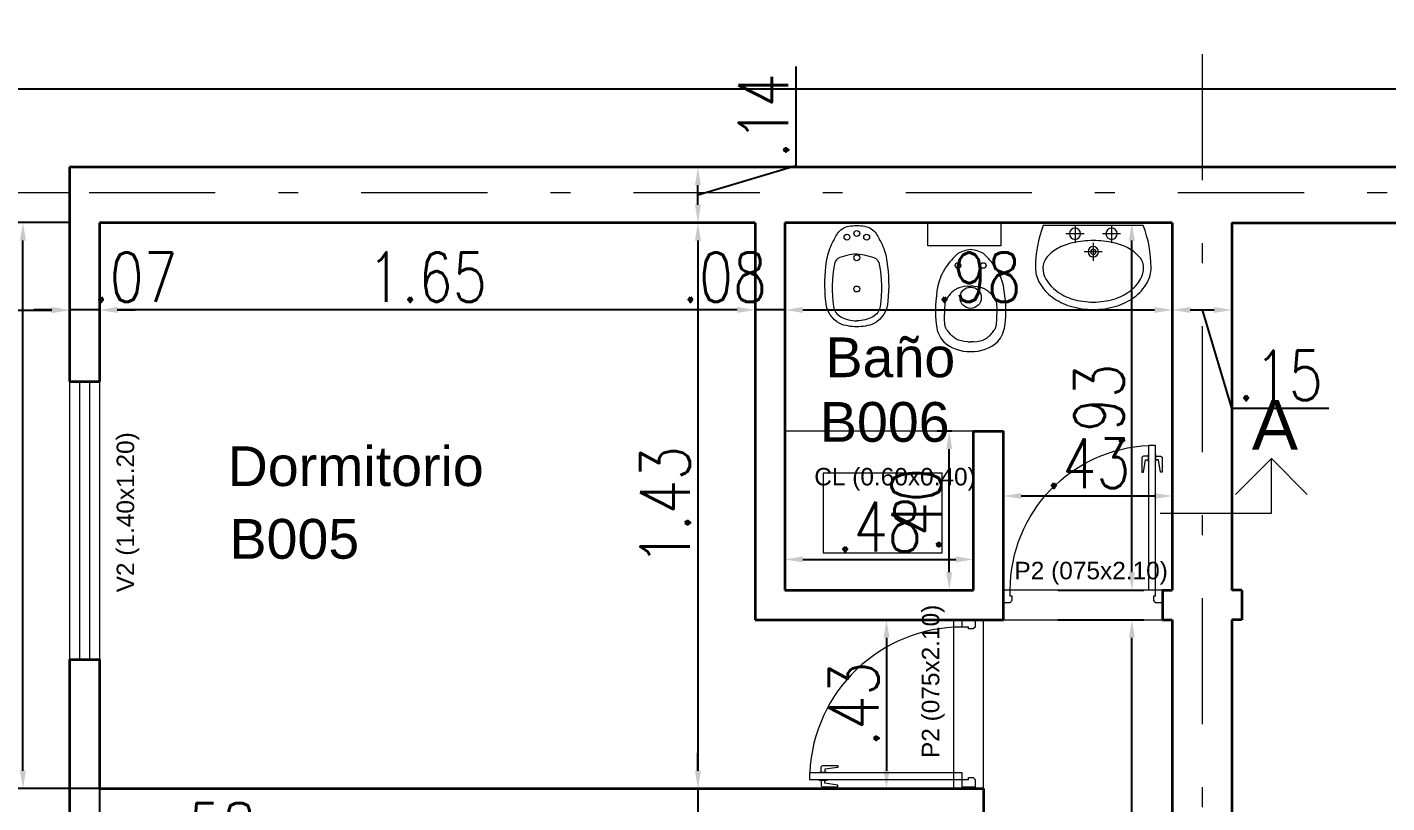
# Model space of a CAD drawing. Header units: millimetres. Extents: x 2761 to 3221, y 1635 to 1962.
# Drawn here: x 2894.13 to 2900.97, y 1924.07 to 1927.98 of the extents above; entities that cross this region are included whole.
import ezdxf
from ezdxf.enums import TextEntityAlignment as Align

# ---------------------------------------------------------------- set-up
doc = ezdxf.new("R2010")
doc.units = ezdxf.units.MM
doc.linetypes.add('DASHDOT', pattern=[25.4, 12.7, -6.35, 0, -6.35])
doc.linetypes.add('DASHED', pattern=[19.05, 12.7, -6.35])
doc.layers.get('Defpoints').update_dxf_attribs({"lineweight": 5})
for name, color, linetype, lineweight in [('Aberturas', 239, 'Continuous', 18), ('Artefacctos', 249, 'Continuous', 20), ('Cotas', 8, 'Continuous', 15), ('Detalles', 3, 'Continuous', 15), ('Ejes', 3, 'DASHDOT', 13), ('Muros', 6, 'Continuous', 50), ('Proyecciones', 249, 'DASHED', 0), ('Textos', 3, 'Continuous', 9)]:
    doc.layers.add(name, color=color, linetype=linetype, lineweight=lineweight)
doc.styles.add('cotas', font='romans.shx', dxfattribs={"width": 0.8})
doc.styles.add('ROMANS', font='romans', dxfattribs={"width": 0.8})
doc.styles.get("Standard").update_dxf_attribs({"font": 'arial.ttf'})
doc.dimstyles.new('Esc 1-100', dxfattribs={"dimtxt": 0.2, "dimasz": 0.18, "dimexe": 0.12, "dimexo": 0, "dimgap": 0.08, "dimtad": 1, "dimzin": 4, "dimdsep": 46, "dimtxsty": 'cotas', "dimcen": 2.5, "dimclrd": 7, "dimclre": 7, "dimclrt": 256, "dimaunit": 1, "dimadec": 3, "dimazin": 0, "dimtfac": 1, "dimtmove": 1, "dimatfit": 3, "dimfxl": 0.12, "dimarcsym": 0})
doc.dimstyles.new('Esc 1-50', dxfattribs={"dimtxt": 0.25, "dimasz": 0.09, "dimexe": 0.06, "dimexo": 0, "dimgap": 0.04, "dimtad": 1, "dimlfac": 0.5, "dimzin": 4, "dimdsep": 46, "dimtxsty": 'cotas', "dimcen": 2.5, "dimclrd": 7, "dimclre": 7, "dimclrt": 256, "dimaunit": 1, "dimadec": 0, "dimazin": 0, "dimtfac": 1, "dimtmove": 1, "dimatfit": 3, "dimfxl": 0.06, "dimarcsym": 0})

# ---------------------------------------------------------------- blocks, each defined once
blk = doc.blocks.new('Bidet')
at = {"color": 0, "linetype": 'ByBlock'}
blk.add_lwpolyline([(0.0967, 0.6275, -0.262722), (0.1763, 0.4996, -0.061431), (0.1713, 0.2743, -0.073837), (0.1434, 0.1785, -0.02136), (0.1096, 0.1157, -0.217458), (0.0456, 0.0749, -0.067695), (0, 0.0708, -0.067639), (-0.0455, 0.0749, -0.190009), (-0.1095, 0.1157, -0.02136), (-0.1433, 0.1785, -0.069685), (-0.1712, 0.2743, -0.061431), (-0.1762, 0.4996, -0.262722), (-0.0966, 0.6275, -0.09682), (0.0003, 0.6452, -0.096471), (0.0967, 0.6275)], format="xyb", close=True, dxfattribs=at)
for points in [[(-0.1267, 0.2903, -0.084724), (-0.1318, 0.5297, -0.252864), (-0.0906, 0.5888, -0.103412), (-0.0004, 0.6124, -0.103412)], [(0.1268, 0.2903, 0.084724), (0.1319, 0.5297, 0.252864), (0.0907, 0.5888, 0.103412), (0.0005, 0.6124, 0.103412)], [(-0.0004, 0.2312, -0.087783), (-0.1086, 0.2581, -0.148188), (-0.1267, 0.2903, -0.09678)], [(0.0005, 0.2312, 0.087783), (0.1087, 0.2581, 0.148188), (0.1268, 0.2903, 0.09678)]]:
    blk.add_lwpolyline(points, format="xyb", dxfattribs=at)
for centre, radius in [((0.0001, 0.4309), 0.0166), ((0.0001, 0.2533), 0.0171), ((-0.0559, 0.1368), 0.0166), ((0.0001, 0.1159), 0.0166), ((0.0561, 0.1368), 0.0166)]:
    blk.add_circle(centre, radius, dxfattribs=at)
blk = doc.blocks.new('Inodoro')
at = {"color": 0, "linetype": 'ByBlock'}
blk.add_lwpolyline([(0.0001, 0.585, 0.193023), (-0.1371, 0.5351, 0.145572), (-0.172, 0.4564, 0.077711), (-0.165, 0.2551, 0.087544), (-0.1255, 0.1609, 0.055228), (-0.065, 0.0913, 0.090627), (0, 0.0719, 0.091051), (0.0651, 0.0913, 0.055228), (0.1256, 0.1609, 0.087544), (0.1652, 0.2551, 0.077711), (0.1722, 0.4564, 0.145572), (0.1373, 0.5351, 0.193023), (0.0001, 0.585, 61.25604)], format="xyb", close=True, dxfattribs=at)
for points in [[(-0.0149, 0.5362), (-0.0328, 0.535, 0.028747), (-0.0609, 0.5272, 0.052421), (-0.0754, 0.5205, 0.050041), (-0.0919, 0.5084, 0.040538), (-0.1092, 0.49, 0.036304), (-0.1245, 0.4676, 0.08346), (-0.1287, 0.4565, 0.024812), (-0.1302, 0.4462, 0.009631), (-0.1323, 0.4196, 0.014344), (-0.1325, 0.4105, 0.009208), (-0.1323, 0.3964)], [(0.0148, 0.5362), (0.0327, 0.535, -0.028747), (0.0607, 0.5272, -0.052421), (0.0753, 0.5205, -0.050041), (0.0918, 0.5084, -0.040538), (0.109, 0.49, -0.036304), (0.1244, 0.4676, -0.08346), (0.1286, 0.4565, -0.024812), (0.1301, 0.4462, -0.009631), (0.1321, 0.4196, -0.014344), (0.1324, 0.4105, -0.009208), (0.1321, 0.3964)], [(-0.0149, 0.2564), (-0.0328, 0.2577, -0.028747), (-0.0609, 0.2654, -0.052421), (-0.0754, 0.2721, -0.050041), (-0.0919, 0.2842, -0.040538), (-0.1092, 0.3026, -0.036304), (-0.1245, 0.325, -0.08346), (-0.1287, 0.3361, -0.024812), (-0.1302, 0.3464, -0.009631), (-0.1323, 0.3731, -0.014344), (-0.1325, 0.3821, -0.009208), (-0.1323, 0.3962)], [(0.0148, 0.2564), (0.0327, 0.2577, 0.028747), (0.0607, 0.2654, 0.052421), (0.0753, 0.2721, 0.050041), (0.0918, 0.2842, 0.040538), (0.109, 0.3026, 0.036304), (0.1244, 0.325, 0.08346), (0.1286, 0.3361, 0.024812), (0.1301, 0.3464, 0.009631), (0.1321, 0.3731, 0.014344), (0.1324, 0.3821, 0.009208), (0.1321, 0.3962)]]:
    blk.add_lwpolyline(points, format="xyb", dxfattribs=at)
for points in [[(-0.0149, 0.5362), (-0.0001, 0.5362)], [(0.0148, 0.5362), (0, 0.5362)], [(-0.0149, 0.2564), (-0.0001, 0.2564)], [(0.0148, 0.2564), (0, 0.2564)]]:
    blk.add_lwpolyline(points, dxfattribs=at)
for centre, radius in [((-0.0001, 0.3144), 0.0535), ((-0.0638, 0.152), 0.0141), ((0.0636, 0.152), 0.0141)]:
    blk.add_circle(centre, radius, dxfattribs=at)
at = {"color": 0, "linetype": 'ByBlock', "style": 'ROMANS', "flags": 1}
blk.add_attdef('NOMENCLATURA', text='', height=0.08, dxfattribs=at).set_placement((0.0173, 0.4376), align=Align.MIDDLE)
blk = doc.blocks.new('Lav1')
at = {"color": 0, "linetype": 'ByBlock'}
for p, q in [((-0.0978, 0.0048), (-0.0978, -0.0921)), ((0.0978, 0.0048), (0.0978, -0.0921)), ((-0.1463, -0.0436), (-0.0493, -0.0436)), ((0.0493, -0.0436), (0.1463, -0.0436)), ((-0.0485, -0.1404), (0.0485, -0.1404)), ((0, -0.0919), (0, -0.1889))]:
    blk.add_line(p, q, dxfattribs=at)
for points in [[(0.2677, 0, -0.093113), (0.31, -0.225, -0.130379), (0.2882, -0.3071, -0.106492), (0.2192, -0.3841, -0.084146), (0.1226, -0.432, -0.073141), (0, -0.45, -0.073141), (-0.1226, -0.432, -0.084146), (-0.2192, -0.3841, -0.106492), (-0.2882, -0.3071, -0.130379), (-0.31, -0.225, -0.093113), (-0.2677, 0)], [(-0.27, -0.225, -0.165741), (-0.253, -0.1751, -0.105633), (-0.1909, -0.1225, -0.068595), (-0.1088, -0.092, -0.054776), (0, -0.08, -0.054776), (0.1088, -0.092, -0.068595), (0.1909, -0.1225, -0.105633), (0.253, -0.1751, -0.165741), (0.27, -0.225, -0.130379), (0.2535, -0.2873, -0.106492), (0.1957, -0.3517, -0.084146), (0.111, -0.3937, -0.073141), (0, -0.41, -0.073141), (-0.111, -0.3937, -0.084146), (-0.1957, -0.3517, -0.106492), (-0.2535, -0.2873, -0.130379)]]:
    blk.add_lwpolyline(points, format="xyb", close=True, dxfattribs=at)
for centre, radius in [((-0.0978, -0.0436), 0.03), ((0.0978, -0.0436), 0.03), ((0, -0.1404), 0.028), ((0, -0.1404), 0.014)]:
    blk.add_circle(centre, radius, dxfattribs=at)
blk = doc.blocks.new('*D15')
at = {"layer": 'Cotas', "color": 7, "lineweight": -2, "transparency": 16777216}
for p, q in [((2896.8716, 1926.9952), (2897.563, 1926.9952)), ((2897.503, 1926.9052), (2897.503, 1924.2352)), ((2896.8716, 1924.1452), (2897.563, 1924.1452))]:
    blk.add_line(p, q, dxfattribs=at)
at = {"layer": 'Cotas', "color": 7, "transparency": 16777216}
for points in [[(2897.488, 1926.9052), (2897.518, 1926.9052), (2897.503, 1926.9952)], [(2897.488, 1924.2352), (2897.518, 1924.2352), (2897.503, 1924.1452)]]:
    blk.add_solid(points, dxfattribs=at)
at = {"layer": 'Defpoints', "color": 0, "transparency": 16777216}
for p in [(2896.8716, 1926.9952), (2896.8716, 1924.1452), (2897.503, 1924.1452)]:
    blk.add_point(p, dxfattribs=at)
at = {"layer": 'Cotas', "transparency": 16777216, "insert": (2897.338, 1925.5702), "char_height": 0.25, "attachment_point": 5, "rotation": 90, "style": 'cotas'}
blk.add_mtext('1.43', dxfattribs=at)
blk = doc.blocks.new('*D68')
at = {"layer": 'Cotas', "color": 7, "lineweight": -2, "transparency": 16777216}
for p, q in [((2898.3013, 1924.9952), (2898.5122, 1924.9952)), ((2898.4522, 1924.9052), (2898.4522, 1924.2352)), ((2898.3013, 1924.1452), (2898.5122, 1924.1452))]:
    blk.add_line(p, q, dxfattribs=at)
at = {"layer": 'Cotas', "color": 7, "transparency": 16777216}
for points in [[(2898.4372, 1924.9052), (2898.4672, 1924.9052), (2898.4522, 1924.9952)], [(2898.4372, 1924.2352), (2898.4672, 1924.2352), (2898.4522, 1924.1452)]]:
    blk.add_solid(points, dxfattribs=at)
at = {"layer": 'Defpoints', "color": 0, "transparency": 16777216}
for p in [(2898.3013, 1924.9952), (2898.3013, 1924.1452), (2898.4522, 1924.1452)]:
    blk.add_point(p, dxfattribs=at)
at = {"layer": 'Cotas', "transparency": 16777216, "insert": (2898.2872, 1924.5702), "char_height": 0.25, "attachment_point": 5, "rotation": 90, "style": 'cotas'}
blk.add_mtext('.43', dxfattribs=at)
blk = doc.blocks.new('*D69')
at = {"layer": 'Cotas', "color": 7, "lineweight": -2, "transparency": 16777216}
for p, q in [((2897.9405, 1926.9952), (2897.9405, 1926.4958)), ((2899.8905, 1926.9952), (2899.8905, 1926.4958)), ((2898.0305, 1926.5558), (2899.8005, 1926.5558))]:
    blk.add_line(p, q, dxfattribs=at)
at = {"layer": 'Cotas', "color": 7, "transparency": 16777216}
for points in [[(2898.0305, 1926.5708), (2898.0305, 1926.5408), (2897.9405, 1926.5558)], [(2899.8005, 1926.5708), (2899.8005, 1926.5408), (2899.8905, 1926.5558)]]:
    blk.add_solid(points, dxfattribs=at)
at = {"layer": 'Defpoints', "color": 0, "transparency": 16777216}
for p in [(2897.9405, 1926.9952), (2899.8905, 1926.9952), (2899.8905, 1926.5558)]:
    blk.add_point(p, dxfattribs=at)
at = {"layer": 'Cotas', "transparency": 16777216, "insert": (2898.9155, 1926.7208), "char_height": 0.25, "attachment_point": 5, "style": 'cotas'}
blk.add_mtext('.98', dxfattribs=at)
blk = doc.blocks.new('P82i')
at = {"color": 0, "linetype": 'ByBlock'}
for points in [[(0.0761, 0.89), (0.0411, 0.89), (0.0411, 0.07), (0.0761, 0.07)], [(0, 0.07), (0.0411, 0.07), (0.0411, 0.035), (0.0511, 0.035), (0.0511, 0.01), (0.0411, 0), (0, 0)], [(0.9, 0), (0.8611, 0), (0.8511, 0.01), (0.8511, 0.035), (0.8611, 0.035), (0.8611, 0.07), (0.9, 0.07)]]:
    blk.add_lwpolyline(points, close=True, dxfattribs=at)
for points in [[(0.0361, 0.8282), (0.0111, 0.8282, 0.414214), (0.0011, 0.8182), (0.0011, 0.7382), (0.0111, 0.7382), (0.0211, 0.8082), (0.0361, 0.8082)], [(0.0811, 0.8282), (0.1061, 0.8282, -0.414214), (0.1161, 0.8182), (0.1161, 0.7382), (0.1061, 0.7382), (0.0961, 0.8082), (0.0811, 0.8082)]]:
    blk.add_lwpolyline(points, format="xyb", dxfattribs=at)
for points in [[(0.0411, 0.7982), (0.0361, 0.7982), (0.0361, 0.8382), (0.0411, 0.8382)], [(0.0761, 0.8382), (0.0811, 0.8382), (0.0811, 0.7982), (0.0761, 0.7982)]]:
    blk.add_lwpolyline(points, dxfattribs=at)
blk.add_arc((0.0411, 0.07), 0.82, 360, 87.55371, dxfattribs=at)
blk = doc.blocks.new('*D22')
at = {"layer": 'Cotas', "color": 7, "lineweight": -2, "transparency": 16777216}
for p, q in [((2894.4905, 1926.679), (2894.4905, 1926.4958)), ((2897.7905, 1926.679), (2897.7905, 1926.4958)), ((2897.7005, 1926.5558), (2894.5805, 1926.5558))]:
    blk.add_line(p, q, dxfattribs=at)
at = {"layer": 'Cotas', "color": 7, "transparency": 16777216}
for points in [[(2894.5805, 1926.5708), (2894.5805, 1926.5408), (2894.4905, 1926.5558)], [(2897.7005, 1926.5708), (2897.7005, 1926.5408), (2897.7905, 1926.5558)]]:
    blk.add_solid(points, dxfattribs=at)
at = {"layer": 'Defpoints', "color": 0, "transparency": 16777216}
for p in [(2894.4905, 1926.679), (2897.7905, 1926.679), (2894.4905, 1926.5558)]:
    blk.add_point(p, dxfattribs=at)
at = {"layer": 'Cotas', "transparency": 16777216, "insert": (2896.1405, 1926.7208), "char_height": 0.25, "attachment_point": 5, "style": 'cotas'}
blk.add_mtext('1.65', dxfattribs=at)
blk = doc.blocks.new('*D70')
at = {"layer": 'Cotas', "color": 7, "lineweight": -2, "transparency": 16777216}
for p, q in [((2897.9405, 1925.1452), (2897.9405, 1925.3595)), ((2898.8905, 1925.1452), (2898.8905, 1925.3595)), ((2898.0305, 1925.2995), (2898.8005, 1925.2995))]:
    blk.add_line(p, q, dxfattribs=at)
at = {"layer": 'Cotas', "color": 7, "transparency": 16777216}
for points in [[(2898.0305, 1925.3145), (2898.0305, 1925.2845), (2897.9405, 1925.2995)], [(2898.8005, 1925.3145), (2898.8005, 1925.2845), (2898.8905, 1925.2995)]]:
    blk.add_solid(points, dxfattribs=at)
at = {"layer": 'Defpoints', "color": 0, "transparency": 16777216}
for p in [(2898.8905, 1925.2995), (2897.9405, 1925.1452), (2898.8905, 1925.1452)]:
    blk.add_point(p, dxfattribs=at)
at = {"layer": 'Cotas', "transparency": 16777216, "insert": (2898.4155, 1925.4645), "char_height": 0.25, "attachment_point": 5, "style": 'cotas'}
blk.add_mtext('.48', dxfattribs=at)
blk = doc.blocks.new('*D71')
at = {"layer": 'Cotas', "color": 7, "lineweight": -2, "transparency": 16777216}
for p, q in [((2891.6905, 1927.1454), (2891.6905, 1927.7885)), ((2914.1895, 1927.1454), (2914.1895, 1927.7885)), ((2891.8705, 1927.6685), (2914.0095, 1927.6685))]:
    blk.add_line(p, q, dxfattribs=at)
at = {"layer": 'Cotas', "color": 7, "transparency": 16777216}
for points in [[(2891.8705, 1927.6985), (2891.8705, 1927.6385), (2891.6905, 1927.6685)], [(2914.0095, 1927.6985), (2914.0095, 1927.6385), (2914.1895, 1927.6685)]]:
    blk.add_solid(points, dxfattribs=at)
at = {"layer": 'Defpoints', "color": 0, "transparency": 16777216}
for p in [(2914.1895, 1927.6685), (2891.6905, 1927.1454), (2914.1895, 1927.1454)]:
    blk.add_point(p, dxfattribs=at)
at = {"layer": 'Cotas', "lineweight": 20, "transparency": 16777216, "insert": (2902.94, 1927.8485), "char_height": 0.2, "attachment_point": 5, "style": 'cotas'}
blk.add_mtext('38.43', dxfattribs=at)
blk = doc.blocks.new('*D72')
at = {"layer": 'Cotas', "color": 7, "lineweight": -2, "transparency": 16777216}
for p, q in [((2894.3405, 1926.7349), (2894.3405, 1926.4944)), ((2891.6905, 1925.7816), (2891.6905, 1926.6144)), ((2891.7805, 1926.5544), (2894.2505, 1926.5544))]:
    blk.add_line(p, q, dxfattribs=at)
at = {"layer": 'Cotas', "color": 7, "transparency": 16777216}
for points in [[(2891.7805, 1926.5694), (2891.7805, 1926.5394), (2891.6905, 1926.5544)], [(2894.2505, 1926.5694), (2894.2505, 1926.5394), (2894.3405, 1926.5544)]]:
    blk.add_solid(points, dxfattribs=at)
at = {"layer": 'Defpoints', "color": 0, "transparency": 16777216}
for p in [(2894.3405, 1926.7349), (2894.3405, 1926.5544), (2891.6905, 1925.7816)]:
    blk.add_point(p, dxfattribs=at)
at = {"layer": 'Cotas', "transparency": 16777216, "insert": (2893.0155, 1926.7194), "char_height": 0.25, "attachment_point": 5, "style": 'cotas'}
blk.add_mtext('1.33', dxfattribs=at)
blk = doc.blocks.new('*D73')
at = {"layer": 'Cotas', "color": 7, "lineweight": -2, "transparency": 16777216}
for p, q in [((2894.3405, 1926.3787), (2894.3405, 1926.6158)), ((2894.4905, 1926.363), (2894.4905, 1926.6158)), ((2894.2505, 1926.5558), (2894.1605, 1926.5558)), ((2894.4905, 1926.5558), (2894.3405, 1926.5558)), ((2894.5805, 1926.5558), (2894.6705, 1926.5558))]:
    blk.add_line(p, q, dxfattribs=at)
at = {"layer": 'Cotas', "color": 7, "transparency": 16777216}
for points in [[(2894.2505, 1926.5708), (2894.2505, 1926.5408), (2894.3405, 1926.5558)], [(2894.5805, 1926.5708), (2894.5805, 1926.5408), (2894.4905, 1926.5558)]]:
    blk.add_solid(points, dxfattribs=at)
at = {"layer": 'Defpoints', "color": 0, "transparency": 16777216}
for p in [(2894.3405, 1926.5558), (2894.3405, 1926.3787), (2894.4905, 1926.363)]:
    blk.add_point(p, dxfattribs=at)
at = {"layer": 'Cotas', "transparency": 16777216, "insert": (2894.6705, 1926.7208), "char_height": 0.25, "attachment_point": 5, "style": 'cotas'}
blk.add_mtext('.07', dxfattribs=at)
blk = doc.blocks.new('*D24')
at = {"layer": 'Cotas', "color": 7, "lineweight": -2, "transparency": 16777216}
for p, q in [((2899.4508, 1926.9952), (2899.7469, 1926.9952)), ((2899.6869, 1925.2352), (2899.6869, 1926.9052)), ((2899.3146, 1925.1452), (2899.7469, 1925.1452))]:
    blk.add_line(p, q, dxfattribs=at)
at = {"layer": 'Cotas', "color": 7, "transparency": 16777216}
for points in [[(2899.6719, 1926.9052), (2899.7019, 1926.9052), (2899.6869, 1926.9952)], [(2899.6719, 1925.2352), (2899.7019, 1925.2352), (2899.6869, 1925.1452)]]:
    blk.add_solid(points, dxfattribs=at)
at = {"layer": 'Defpoints', "color": 0, "transparency": 16777216}
for p in [(2899.4508, 1926.9952), (2899.6869, 1926.9952), (2899.3146, 1925.1452)]:
    blk.add_point(p, dxfattribs=at)
at = {"layer": 'Cotas', "transparency": 16777216, "insert": (2899.5219, 1926.0702), "char_height": 0.25, "attachment_point": 5, "rotation": 90, "style": 'cotas'}
blk.add_mtext('.93', dxfattribs=at)
blk = doc.blocks.new('*D26')
at = {"layer": 'Cotas', "color": 7, "lineweight": -2, "transparency": 16777216}
for p, q in [((2899.3146, 1924.9952), (2899.7469, 1924.9952)), ((2899.6869, 1921.0852), (2899.6869, 1924.9052)), ((2899.3646, 1920.9952), (2899.7469, 1920.9952))]:
    blk.add_line(p, q, dxfattribs=at)
at = {"layer": 'Cotas', "color": 7, "transparency": 16777216}
for points in [[(2899.6719, 1924.9052), (2899.7019, 1924.9052), (2899.6869, 1924.9952)], [(2899.6719, 1921.0852), (2899.7019, 1921.0852), (2899.6869, 1920.9952)]]:
    blk.add_solid(points, dxfattribs=at)
at = {"layer": 'Defpoints', "color": 0, "transparency": 16777216}
for p in [(2899.3146, 1924.9952), (2899.6869, 1924.9952), (2899.3646, 1920.9952)]:
    blk.add_point(p, dxfattribs=at)
at = {"layer": 'Cotas', "lineweight": 20, "transparency": 16777216, "insert": (2899.5219, 1922.9952), "char_height": 0.25, "attachment_point": 5, "rotation": 90, "style": 'cotas'}
blk.add_mtext('2.00', dxfattribs=at)
blk = doc.blocks.new('*D79')
at = {"layer": 'Cotas', "color": 7, "lineweight": -2, "transparency": 16777216}
for p, q in [((2894.4905, 1924.1452), (2894.4905, 1923.7215)), ((2895.6405, 1923.9952), (2895.6405, 1923.7215)), ((2895.5505, 1923.7815), (2894.5805, 1923.7815))]:
    blk.add_line(p, q, dxfattribs=at)
at = {"layer": 'Cotas', "color": 7, "transparency": 16777216}
for points in [[(2894.5805, 1923.7965), (2894.5805, 1923.7665), (2894.4905, 1923.7815)], [(2895.5505, 1923.7965), (2895.5505, 1923.7665), (2895.6405, 1923.7815)]]:
    blk.add_solid(points, dxfattribs=at)
at = {"layer": 'Defpoints', "color": 0, "transparency": 16777216}
for p in [(2894.4905, 1924.1452), (2895.6405, 1923.9952), (2894.4905, 1923.7815)]:
    blk.add_point(p, dxfattribs=at)
at = {"layer": 'Cotas', "lineweight": 20, "transparency": 16777216, "insert": (2895.0655, 1923.9465), "char_height": 0.25, "attachment_point": 5, "style": 'cotas'}
blk.add_mtext('.58', dxfattribs=at)
blk = doc.blocks.new('*D28')
at = {"layer": 'Cotas', "color": 7, "lineweight": -2, "transparency": 16777216}
for p, q in [((2894.3405, 1926.9954), (2894.046, 1926.9954)), ((2894.106, 1924.2352), (2894.106, 1926.9054)), ((2894.4905, 1924.1452), (2894.046, 1924.1452))]:
    blk.add_line(p, q, dxfattribs=at)
at = {"layer": 'Cotas', "color": 7, "transparency": 16777216}
for points in [[(2894.091, 1926.9054), (2894.121, 1926.9054), (2894.106, 1926.9954)], [(2894.091, 1924.2352), (2894.121, 1924.2352), (2894.106, 1924.1452)]]:
    blk.add_solid(points, dxfattribs=at)
at = {"layer": 'Defpoints', "color": 0, "transparency": 16777216}
for p in [(2894.106, 1926.9954), (2894.3405, 1926.9954), (2894.4905, 1924.1452)]:
    blk.add_point(p, dxfattribs=at)
at = {"layer": 'Cotas', "lineweight": 20, "transparency": 16777216, "insert": (2893.941, 1925.5703), "char_height": 0.25, "attachment_point": 5, "rotation": 90, "style": 'cotas'}
blk.add_mtext('1.43', dxfattribs=at)
blk = doc.blocks.new('*D80')
at = {"layer": 'Cotas', "color": 7, "lineweight": -2, "transparency": 16777216}
for p, q in [((2898.7807, 1925.9452), (2898.7078, 1925.9452)), ((2898.7678, 1925.2352), (2898.7678, 1925.8552)), ((2898.7807, 1925.1452), (2898.7078, 1925.1452))]:
    blk.add_line(p, q, dxfattribs=at)
at = {"layer": 'Cotas', "color": 7, "transparency": 16777216}
for points in [[(2898.7528, 1925.8552), (2898.7828, 1925.8552), (2898.7678, 1925.9452)], [(2898.7528, 1925.2352), (2898.7828, 1925.2352), (2898.7678, 1925.1452)]]:
    blk.add_solid(points, dxfattribs=at)
at = {"layer": 'Defpoints', "color": 0, "transparency": 16777216}
for p in [(2898.7678, 1925.9452), (2898.7807, 1925.9452), (2898.7807, 1925.1452)]:
    blk.add_point(p, dxfattribs=at)
at = {"layer": 'Cotas', "lineweight": 20, "transparency": 16777216, "insert": (2898.6028, 1925.5452), "char_height": 0.25, "attachment_point": 5, "rotation": 90, "style": 'cotas'}
blk.add_mtext('.40', dxfattribs=at)
blk = doc.blocks.new('*D88')
at = {"layer": 'Cotas', "color": 7, "lineweight": -2, "transparency": 16777216}
for p, q in [((2897.503, 1924.2352), (2897.503, 1924.3252)), ((2896.8716, 1924.1452), (2897.563, 1924.1452)), ((2897.503, 1924.1452), (2897.503, 1923.9952)), ((2897.3655, 1923.9952), (2897.563, 1923.9952)), ((2897.503, 1923.9052), (2897.503, 1923.8152))]:
    blk.add_line(p, q, dxfattribs=at)
at = {"layer": 'Cotas', "color": 7, "transparency": 16777216}
for points in [[(2897.488, 1924.2352), (2897.518, 1924.2352), (2897.503, 1924.1452)], [(2897.488, 1923.9052), (2897.518, 1923.9052), (2897.503, 1923.9952)]]:
    blk.add_solid(points, dxfattribs=at)
at = {"layer": 'Defpoints', "color": 0, "transparency": 16777216}
for p in [(2896.8716, 1924.1452), (2897.3655, 1923.9952), (2897.503, 1923.9952)]:
    blk.add_point(p, dxfattribs=at)
at = {"layer": 'Cotas', "lineweight": 20, "transparency": 16777216, "insert": (2897.338, 1923.8152), "char_height": 0.25, "attachment_point": 5, "rotation": 90, "style": 'cotas'}
blk.add_mtext('.08', dxfattribs=at)
blk = doc.blocks.new('*D30')
at = {"layer": 'Cotas', "color": 7, "lineweight": -2, "transparency": 16777216}
for p, q in [((2897.998, 1927.2834), (2897.998, 1927.7825)), ((2897.404, 1927.2747), (2897.563, 1927.2747)), ((2897.503, 1927.1349), (2897.998, 1927.2834)), ((2897.503, 1927.0852), (2897.503, 1927.1847)), ((2896.8716, 1926.9952), (2897.563, 1926.9952))]:
    blk.add_line(p, q, dxfattribs=at)
at = {"layer": 'Cotas', "color": 7, "transparency": 16777216}
for points in [[(2897.488, 1927.1847), (2897.518, 1927.1847), (2897.503, 1927.2747)], [(2897.488, 1927.0852), (2897.518, 1927.0852), (2897.503, 1926.9952)]]:
    blk.add_solid(points, dxfattribs=at)
at = {"layer": 'Defpoints', "color": 0, "transparency": 16777216}
for p in [(2897.404, 1927.2747), (2897.503, 1927.2747), (2896.8716, 1926.9952)]:
    blk.add_point(p, dxfattribs=at)
at = {"layer": 'Cotas', "lineweight": 20, "transparency": 16777216, "insert": (2897.833, 1927.533), "char_height": 0.25, "attachment_point": 5, "rotation": 90, "style": 'cotas'}
blk.add_mtext('.14', dxfattribs=at)
blk = doc.blocks.new('*D89')
at = {"layer": 'Cotas', "color": 7, "lineweight": -2, "transparency": 16777216}
for p, q in [((2897.9405, 1926.9952), (2897.9405, 1926.4958)), ((2897.7905, 1926.6318), (2897.7905, 1926.4958)), ((2897.7005, 1926.5558), (2897.6105, 1926.5558)), ((2897.9405, 1926.5558), (2897.7905, 1926.5558)), ((2898.0305, 1926.5558), (2898.1205, 1926.5558))]:
    blk.add_line(p, q, dxfattribs=at)
at = {"layer": 'Cotas', "color": 7, "transparency": 16777216}
for points in [[(2897.7005, 1926.5708), (2897.7005, 1926.5408), (2897.7905, 1926.5558)], [(2898.0305, 1926.5708), (2898.0305, 1926.5408), (2897.9405, 1926.5558)]]:
    blk.add_solid(points, dxfattribs=at)
at = {"layer": 'Defpoints', "color": 0, "transparency": 16777216}
for p in [(2897.9405, 1926.9952), (2897.7905, 1926.6318), (2897.7905, 1926.5558)]:
    blk.add_point(p, dxfattribs=at)
at = {"layer": 'Cotas', "lineweight": 20, "transparency": 16777216, "insert": (2897.6366, 1926.7208), "char_height": 0.25, "attachment_point": 5, "style": 'cotas'}
blk.add_mtext('.08', dxfattribs=at)
blk = doc.blocks.new('*D90')
at = {"layer": 'Cotas', "color": 7, "lineweight": -2, "transparency": 16777216}
for p, q in [((2899.8905, 1926.9952), (2899.8905, 1926.4958)), ((2900.1905, 1926.6164), (2900.1905, 1926.4958)), ((2899.9805, 1926.5558), (2900.1005, 1926.5558)), ((2900.0405, 1926.5558), (2900.189, 1926.0608)), ((2900.189, 1926.0608), (2900.6785, 1926.0608))]:
    blk.add_line(p, q, dxfattribs=at)
at = {"layer": 'Cotas', "color": 7, "transparency": 16777216}
for points in [[(2899.9805, 1926.5708), (2899.9805, 1926.5408), (2899.8905, 1926.5558)], [(2900.1005, 1926.5708), (2900.1005, 1926.5408), (2900.1905, 1926.5558)]]:
    blk.add_solid(points, dxfattribs=at)
at = {"layer": 'Defpoints', "color": 0, "transparency": 16777216}
for p in [(2899.8905, 1926.9952), (2900.1905, 1926.6164), (2900.1905, 1926.5558)]:
    blk.add_point(p, dxfattribs=at)
at = {"layer": 'Cotas', "lineweight": 20, "transparency": 16777216, "insert": (2900.4337, 1926.2258), "char_height": 0.25, "attachment_point": 5, "style": 'cotas'}
blk.add_mtext('.15', dxfattribs=at)
blk = doc.blocks.new('*D92')
at = {"layer": 'Cotas', "color": 7, "lineweight": -2, "transparency": 16777216}
for p, q in [((2899.0405, 1925.7739), (2899.0405, 1925.559)), ((2899.8905, 1925.8219), (2899.8905, 1925.559)), ((2899.1305, 1925.619), (2899.8005, 1925.619))]:
    blk.add_line(p, q, dxfattribs=at)
at = {"layer": 'Cotas', "color": 7, "transparency": 16777216}
for points in [[(2899.1305, 1925.634), (2899.1305, 1925.604), (2899.0405, 1925.619)], [(2899.8005, 1925.634), (2899.8005, 1925.604), (2899.8905, 1925.619)]]:
    blk.add_solid(points, dxfattribs=at)
at = {"layer": 'Defpoints', "color": 0, "transparency": 16777216}
for p in [(2899.0405, 1925.7739), (2899.8905, 1925.8219), (2899.8905, 1925.619)]:
    blk.add_point(p, dxfattribs=at)
at = {"layer": 'Cotas', "lineweight": 20, "transparency": 16777216, "insert": (2899.4655, 1925.784), "char_height": 0.25, "attachment_point": 5, "style": 'cotas'}
blk.add_mtext('.43', dxfattribs=at)

msp = doc.modelspace()

# ---------------------------------------------------------------- linework, layer by layer
at = {"layer": 'Aberturas'}
for p, q in [((2894.3405, 1926.1952), (2894.3405, 1924.7952)), ((2894.3905, 1926.1952), (2894.3905, 1924.7952)), ((2894.4405, 1926.1952), (2894.4405, 1924.7952)), ((2894.4905, 1926.1952), (2894.4905, 1924.7952))]:
    msp.add_line(p, q, dxfattribs=at)
at = {"layer": 'Artefacctos', "lineweight": 20}
msp.add_line((2898.8905, 1925.9452), (2897.9405, 1925.9452), dxfattribs=at)
msp.add_lwpolyline([(2898.6595, 1926.9952), (2899.0267, 1926.9952), (2899.0267, 1926.8786), (2898.6595, 1926.8786)], close=True, dxfattribs=at)
at = {"layer": 'Detalles', "color": 2, "lineweight": 20}
for p, q in [((2900.3892, 1925.8073), (2900.2085, 1925.6266)), ((2900.3892, 1925.5325), (2900.3892, 1925.8073)), ((2900.3892, 1925.8073), (2900.5699, 1925.6266)), ((2899.8286, 1925.5325), (2900.3892, 1925.5325))]:
    msp.add_line(p, q, dxfattribs=at)
at = {"layer": 'Ejes', "ltscale": 0.05}
for p, q in [((2900.0405, 1927.8444), (2900.0405, 1915.0622)), ((2915.6239, 1927.1454), (2890.6561, 1927.1454))]:
    msp.add_line(p, q, dxfattribs=at)
at = {"layer": 'Muros', "lineweight": 35}
for p, q in [((2905.7405, 1927.2747), (2894.3405, 1927.2747)), ((2894.3405, 1927.2747), (2894.3405, 1926.1952)), ((2897.7905, 1926.9952), (2894.4905, 1926.9952)), ((2894.4905, 1926.9952), (2894.4905, 1926.1952)), ((2897.7905, 1926.9952), (2897.7905, 1924.9952)), ((2899.8905, 1926.9952), (2897.9405, 1926.9952)), ((2897.9405, 1926.9952), (2897.9405, 1925.1452)), ((2899.8905, 1926.9952), (2899.8905, 1925.1452)), ((2900.1905, 1926.9952), (2902.1405, 1926.9952)), ((2900.1905, 1926.9952), (2900.1905, 1925.1452)), ((2894.3405, 1926.1952), (2894.4905, 1926.1952)), ((2898.8905, 1925.1452), (2898.8905, 1925.9452)), ((2898.8905, 1925.9452), (2899.0405, 1925.9452)), ((2899.0405, 1924.9952), (2899.0405, 1925.9452)), ((2897.9405, 1925.1452), (2898.8905, 1925.1452)), ((2899.8405, 1925.1452), (2899.8405, 1924.9952)), ((2899.8405, 1925.1452), (2899.8905, 1925.1452)), ((2900.2405, 1925.1452), (2900.1905, 1925.1452)), ((2900.2405, 1925.1452), (2900.2405, 1924.9952)), ((2897.7905, 1924.9952), (2899.0405, 1924.9952)), ((2899.8405, 1924.9952), (2899.8905, 1924.9952)), ((2899.8905, 1924.9952), (2899.8905, 1919.6752)), ((2900.1905, 1924.9952), (2900.1905, 1919.6752)), ((2900.2405, 1924.9952), (2900.1905, 1924.9952)), ((2894.3405, 1924.7952), (2894.3405, 1923.9952)), ((2894.3405, 1924.7952), (2894.4905, 1924.7952)), ((2894.4905, 1924.7952), (2894.4905, 1924.1452)), ((2894.4905, 1924.1452), (2898.9405, 1924.1452)), ((2898.9405, 1924.1452), (2898.9405, 1923.9952))]:
    msp.add_line(p, q, dxfattribs=at)
at = {"layer": 'Muros', "color": 1, "lineweight": 20}
for p, q in [((2894.3405, 1927.1454), (2891.7405, 1927.1454)), ((2894.3405, 1926.9954), (2891.6905, 1926.9954))]:
    msp.add_line(p, q, dxfattribs=at)
at = {"layer": 'Proyecciones', "ltscale": 0.2}
for p, q in [((2899.8405, 1925.1452), (2899.0405, 1925.1452)), ((2898.7905, 1924.1452), (2898.7905, 1924.9952)), ((2898.9405, 1924.1452), (2898.9405, 1924.9952)), ((2899.0405, 1924.9952), (2899.8405, 1924.9952))]:
    msp.add_line(p, q, dxfattribs=at)
msp.add_lwpolyline([(2898.133, 1925.3334), (2898.733, 1925.3334), (2898.733, 1925.7334), (2898.133, 1925.7334)], close=True, dxfattribs=at)

# ---------------------------------------------------------------- block references
at = {"layer": 'Aberturas', "xscale": -0.8888888888883331, "yscale": 0.8888888888883331, "zscale": 0.8888888888883331}
msp.add_blockref('P82i', (2899.8405, 1925.083), dxfattribs=at)
at = {"layer": 'Aberturas', "xscale": 0.9359023321545754, "yscale": 0.9359023321545754, "zscale": 0.9359023321545754, "rotation": 90.00000000000004}
msp.add_blockref('P82i', (2898.8982, 1924.1529), dxfattribs=at)
at = {"layer": 'Artefacctos', "lineweight": 20, "xscale": 0.8868272600857379, "yscale": 0.8868272600857379, "zscale": 0.8868272600857379, "rotation": 180}
msp.add_blockref('Bidet', (2898.3027, 1927.0434), dxfattribs=at)
at = {"layer": 'Artefacctos', "lineweight": 20, "xscale": -0.9392621563977172, "yscale": 0.9392621563977172, "zscale": 0.9392621563977172}
msp.add_blockref('Lav1', (2899.4927, 1926.9805), dxfattribs=at)
at = {"layer": 'Artefacctos', "lineweight": 20, "rotation": 180}
msp.add_blockref('Inodoro', (2898.8757, 1926.9315), dxfattribs=at)

# ---------------------------------------------------------------- texts
at = {"layer": 'Textos', "color": 7, "lineweight": 20}
for s, height, p in [('Baño', 0.2, (2898.1454, 1926.2172)), ('B006', 0.2, (2898.1171, 1925.892)), ('A', 0.25, (2900.2906, 1925.8518)), ('Dormitorio', 0.2, (2895.1364, 1925.669)), ('B005', 0.2, (2895.1458, 1925.3031))]:
    msp.add_text(s, height=height, dxfattribs=at).set_placement(p)
at = {"layer": 'Textos', "lineweight": 20}
for s, p in [('V2 (1.40x1.20)', (2894.6655, 1925.1338)), ('P2 (075x2.10)', (2898.7178, 1924.2994))]:
    msp.add_text(s, height=0.087982, rotation=90, dxfattribs=at).set_placement(p)
for s, p in [('CL (0.60x0.40)', (2898.0883, 1925.6721)), ('P2 (075x2.10)', (2899.0961, 1925.1994))]:
    msp.add_text(s, height=0.087982, dxfattribs=at).set_placement(p)

# ---------------------------------------------------------------- dimensions: what is measured, and where the dimension line sits
at = {"layer": 'Cotas', "color": 7, "lineweight": 20}
dim = msp.add_linear_dim(base=(2914.1895, 1927.6685), p1=(2891.6905, 1927.1454), p2=(2914.1895, 1927.1454), text='38.43', dimstyle='Esc 1-100', dxfattribs=at)
dim.commit()
dim.dimension.update_dxf_attribs({"geometry": '*D71', "text_midpoint": (2902.94, 1927.8485)})
at = {"layer": 'Cotas', "lineweight": 20}
for base, p1, p2, picture, middle in [((2897.503, 1927.2747), (2896.8716, 1926.9952), (2897.404, 1927.2747), '*D30', (2897.833, 1927.3234)), ((2894.106, 1926.9954), (2894.4905, 1924.1452), (2894.3405, 1926.9954), '*D28', (2893.941, 1925.5703)), ((2899.6869, 1924.9952), (2899.3646, 1920.9952), (2899.3146, 1924.9952), '*D26', (2899.5219, 1922.9952))]:
    dim = msp.add_linear_dim(base=base, p1=p1, p2=p2, angle=90, dimstyle='Esc 1-50', dxfattribs=at)
    dim.commit()
    dim.dimension.update_dxf_attribs({"geometry": picture, "text_midpoint": middle})
at = {"layer": 'Cotas'}
for base, p1, p2, angle, picture, middle in [((2897.5029635412, 1924.1451979508), (2896.8715576168, 1926.9951979508), (2896.8715576168, 1924.1451979508), 90, '*D15', (2897.3379635412, 1925.5701979508)), ((2899.6868696342, 1926.9951979509), (2899.3146154459, 1925.1451979508), (2899.4508350679, 1926.9951979508), 90, '*D24', (2899.5218696342, 1926.0701979508)), ((2894.4905, 1926.5558), (2897.7905, 1926.679), (2894.4905, 1926.679), 180, '*D22', (2896.1405, 1926.7208)), ((2898.4521769025, 1924.1451979508), (2898.3012994776, 1924.9951979508), (2898.3012994776, 1924.1451979508), 90, '*D68', (2898.2871769025, 1924.5701979508))]:
    dim = msp.add_linear_dim(base=base, p1=p1, p2=p2, angle=angle, dimstyle='Esc 1-50', dxfattribs=at)
    dim.commit()
    dim.dimension.update_dxf_attribs({"geometry": picture, "text_midpoint": middle})
at = {"layer": 'Cotas', "lineweight": 20}
dim = msp.add_linear_dim(base=(2897.7904630211, 1926.5557707454), p1=(2897.9404630211, 1926.9951979508), p2=(2897.7904630211, 1926.6318171154), dimstyle='Esc 1-50', dxfattribs=at)
dim.commit()
dim.dimension.update_dxf_attribs({"geometry": '*D89', "text_midpoint": (2897.6366378089, 1926.5557707454), "dimtype": 160})
at = {"layer": 'Cotas'}
for base, p1, p2, picture, middle in [((2899.8904630211, 1926.5557707454), (2897.9404630211, 1926.9951979508), (2899.8904630211, 1926.9951979508), '*D69', (2898.9154630211, 1926.7207707454)), ((2894.3404633, 1926.554416), (2891.6904627, 1925.7816425), (2894.3404633, 1926.734942), '*D72', (2893.015463, 1926.719416)), ((2898.8904630211, 1925.29948198), (2897.9404630211, 1925.1451979508), (2898.8904630211, 1925.1451979508), '*D70', (2898.4154630211, 1925.46448198))]:
    dim = msp.add_linear_dim(base=base, p1=p1, p2=p2, dimstyle='Esc 1-50', dxfattribs=at)
    dim.commit()
    dim.dimension.update_dxf_attribs({"geometry": picture, "text_midpoint": middle})
at = {"layer": 'Cotas', "lineweight": 20}
for base, p1, p2, picture, middle in [((2900.1905, 1926.5558), (2899.8905, 1926.9952), (2900.1905, 1926.6164), '*D90', (2900.229, 1926.2258)), ((2894.4904630211, 1923.7815345098), (2895.6404630211, 1923.9951979508), (2894.4904630211, 1924.1451979508), '*D79', (2895.0654630211, 1923.9465345098))]:
    dim = msp.add_linear_dim(base=base, p1=p1, p2=p2, dimstyle='Esc 1-50', dxfattribs=at)
    dim.commit()
    dim.dimension.update_dxf_attribs({"geometry": picture, "text_midpoint": middle})
at = {"layer": 'Cotas'}
dim = msp.add_linear_dim(base=(2894.3404633, 1926.5557707), p1=(2894.490463, 1926.3630159), p2=(2894.3404633, 1926.3786566), dimstyle='Esc 1-50', dxfattribs=at)
dim.commit()
dim.dimension.update_dxf_attribs({"geometry": '*D73', "text_midpoint": (2894.670463, 1926.5557707), "dimtype": 160})
at = {"layer": 'Cotas', "lineweight": 20}
dim = msp.add_aligned_dim(p1=(2898.7807, 1925.1452), p2=(2898.7807, 1925.9452), distance=0.0129, dimstyle='Esc 1-50', dxfattribs=at)
dim.commit()
dim.dimension.update_dxf_attribs({"geometry": '*D80', "text_midpoint": (2898.6028, 1925.5452)})
dim = msp.add_linear_dim(base=(2899.8904630211, 1925.6190323905), p1=(2899.0404630211, 1925.7739056858), p2=(2899.8904630211, 1925.8219264117), dimstyle='Esc 1-50', override={"dimfxl": 0.12}, dxfattribs=at)
dim.commit()
dim.dimension.update_dxf_attribs({"geometry": '*D92', "text_midpoint": (2899.4654630211, 1925.7840323905)})
dim = msp.add_linear_dim(base=(2897.5029635412, 1923.9951979509), p1=(2896.8715576168, 1924.1451979508), p2=(2897.3654630211, 1923.9951979508), angle=90, dimstyle='Esc 1-50', dxfattribs=at)
dim.commit()
dim.dimension.update_dxf_attribs({"geometry": '*D88', "text_midpoint": (2897.5029635412, 1923.8151979508), "dimtype": 160})

doc.saveas('drawing.dxf')
